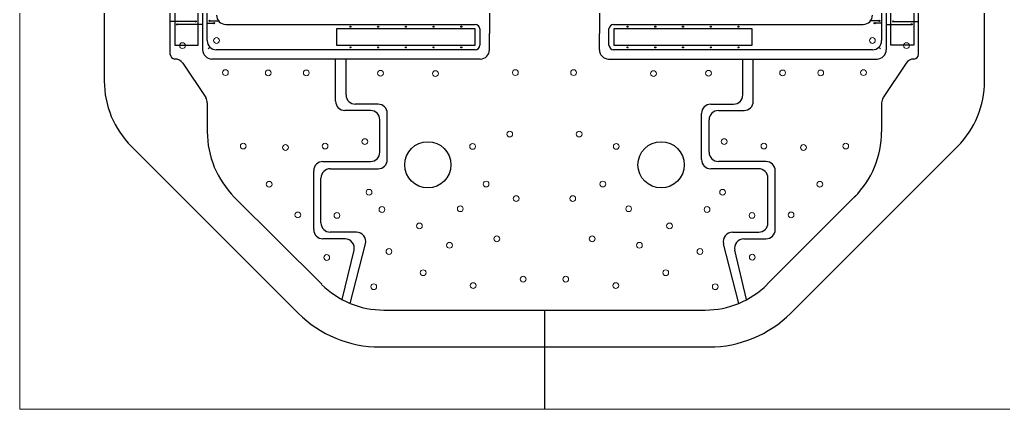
# Model space of a CAD drawing. Header units: millimetres. Extents: x 0 to 40, y 0 to 70.
# Drawn here: x 0 to 21.29, y 0 to 8.44 of the extents above; entities that cross this region are included whole.
import ezdxf

# ---------------------------------------------------------------- set-up
doc = ezdxf.new("R2010")
doc.units = ezdxf.units.MM
for name, color, linetype in [('Al Foil', 2, 'Continuous'), ('Cut Through All', 3, 'Continuous'), ('DEF POINTS', 7, 'Continuous'), ('Expose Silicone', 1, 'Continuous'), ('Metal Tracks', 2, 'Continuous')]:
    doc.layers.add(name, color=color, linetype=linetype)

msp = doc.modelspace()

# ---------------------------------------------------------------- linework, layer by layer
at = {"layer": 'Al Foil', "linetype": 'Continuous', "lineweight": 0}
for p, q in [((0, 0), (0, 70)), ((40, 0), (0, 0))]:
    msp.add_line(p, q, dxfattribs=at)
at = {"layer": 'Al Foil'}
for p, q in [((3.961, 19.721), (3.961, 7.786)), ((4.061, 7.986), (4.061, 19.679)), ((18.661, 19.679), (18.661, 7.986)), ((18.761, 19.721), (18.761, 7.786)), ((3.261, 7.886), (3.261, 18.558)), ((19.461, 7.886), (19.461, 18.558)), ((10.171, 12.955), (10.171, 8.136)), ((12.549, 12.955), (12.549, 8.136)), ((4.061, 8.363), (4.211, 8.363)), ((4.111, 8.413), (4.304, 8.413)), ((4.461, 8.336), (9.861, 8.336)), ((12.858, 8.336), (18.261, 8.336)), ((18.611, 8.413), (18.419, 8.413)), ((18.661, 8.363), (18.511, 8.363)), ((9.961, 8.236), (9.961, 7.886)), ((10.171, 7.786), (10.171, 8.136)), ((12.549, 7.786), (12.549, 8.136)), ((12.758, 7.886), (12.758, 8.236)), ((3.261, 7.686), (3.261, 7.886)), ((19.461, 7.686), (19.461, 7.886)), ((4.12, 7.844), (4.084, 7.809)), ((9.861, 7.786), (4.261, 7.786)), ((18.461, 7.786), (12.858, 7.786)), ((18.603, 7.844), (18.638, 7.809)), ((3.364, 7.586), (3.361, 7.586)), ((3.531, 7.497), (4.028, 6.749)), ((9.971, 7.586), (4.161, 7.586)), ((6.84, 6.671), (6.84, 7.586)), ((7.066, 6.808), (7.066, 7.586)), ((12.749, 7.586), (18.561, 7.586)), ((15.656, 6.808), (15.656, 7.586)), ((15.882, 6.671), (15.882, 7.586)), ((19.192, 7.497), (18.695, 6.749)), ((19.358, 7.586), (19.361, 7.586)), ((4.061, 6.638), (4.061, 6.012)), ((7.759, 6.608), (7.266, 6.608)), ((14.963, 6.608), (15.456, 6.608)), ((18.661, 6.638), (18.661, 6.012)), ((7.596, 6.471), (7.04, 6.471)), ((7.959, 5.409), (7.959, 6.408)), ((14.763, 5.409), (14.763, 6.408)), ((15.126, 6.471), (15.682, 6.471)), ((7.796, 5.567), (7.796, 6.271)), ((14.926, 5.567), (14.926, 6.271)), ((6.565, 5.367), (7.596, 5.367)), ((16.157, 5.367), (15.126, 5.367)), ((6.365, 3.892), (6.365, 5.167)), ((6.723, 5.209), (7.759, 5.209)), ((15.999, 5.209), (14.963, 5.209)), ((16.357, 3.892), (16.357, 5.167)), ((6.523, 4.036), (6.523, 5.009)), ((16.199, 4.036), (16.199, 5.009)), ((4.647, 4.597), (6.538, 2.707)), ((16.185, 2.707), (18.105, 4.627)), ((7.291, 3.836), (6.723, 3.836)), ((15.432, 3.836), (15.999, 3.836)), ((7.044, 3.692), (6.565, 3.692)), ((15.678, 3.692), (16.157, 3.692)), ((6.985, 2.375), (7.239, 3.446)), ((7.154, 2.295), (7.484, 3.587)), ((15.569, 2.295), (15.238, 3.587)), ((15.737, 2.375), (15.484, 3.446)), ((7.881, 2.15), (14.841, 2.15)), ((11.361, 2.15), (11.361, 0))]:
    msp.add_line(p, q, dxfattribs=at)
for centre, radius in [((3.411, 8.336), 0.0125), ((3.811, 8.4), 0.0125), ((4.111, 8.413), 0.0125), ((4.211, 8.363), 0.0125), ((18.511, 8.363), 0.0125), ((18.611, 8.413), 0.0125), ((18.911, 8.4), 0.0125), ((19.311, 8.336), 0.0125), ((7.161, 8.286), 0.0114), ((7.761, 8.286), 0.0114), ((8.361, 8.286), 0.0114), ((8.961, 8.286), 0.0114), ((9.561, 8.286), 0.0114), ((13.161, 8.286), 0.0114), ((13.761, 8.286), 0.0114), ((14.361, 8.286), 0.0114), ((14.961, 8.286), 0.0114), ((15.561, 8.286), 0.0114), ((7.161, 7.836), 0.0114), ((7.761, 7.836), 0.0114), ((8.361, 7.836), 0.0114), ((8.961, 7.836), 0.0114), ((9.561, 7.836), 0.0114), ((13.161, 7.836), 0.0114), ((13.761, 7.836), 0.0114), ((14.361, 7.836), 0.0114), ((14.961, 7.836), 0.0114), ((15.561, 7.836), 0.0114), ((8.836, 5.296), 0.5), ((13.886, 5.296), 0.5)]:
    msp.add_circle(centre, radius, dxfattribs=at)
at = {"layer": 'Al Foil', "linetype": 'Continuous', "lineweight": 0}
for centre in [(3.524, 7.875), (4.261, 7.986), (18.461, 7.986), (19.199, 7.875), (4.454, 7.291), (5.382, 7.284), (6.205, 7.284), (7.811, 7.277), (9.001, 7.27), (10.731, 7.291), (11.991, 7.291), (13.721, 7.27), (14.912, 7.277), (16.517, 7.284), (17.341, 7.284), (18.268, 7.291), (10.609, 5.961), (12.113, 5.961), (4.84, 5.7), (6.611, 5.7), (7.472, 5.798), (9.806, 5.693), (12.916, 5.693), (15.251, 5.798), (16.112, 5.7), (17.883, 5.7), (5.755, 5.67), (16.968, 5.67), (5.401, 4.874), (10.097, 4.879), (12.625, 4.879), (17.322, 4.874), (7.563, 4.701), (15.218, 4.701), (10.749, 4.564), (11.974, 4.564), (6.022, 4.21), (6.869, 4.199), (7.843, 4.326), (9.539, 4.343), (13.184, 4.343), (14.88, 4.326), (15.854, 4.199), (16.7, 4.21), (8.654, 3.971), (14.069, 3.971), (10.33, 3.692), (12.393, 3.692), (7.995, 3.417), (9.306, 3.552), (13.417, 3.552), (14.728, 3.417), (6.648, 3.288), (15.86, 3.295), (8.735, 2.959), (13.987, 2.959), (10.9, 2.819), (11.822, 2.819), (7.665, 2.656), (9.818, 2.68), (12.905, 2.68), (15.058, 2.656)]:
    msp.add_circle(centre, 0.0626, dxfattribs=at)
at = {"layer": 'Al Foil'}
for centre, radius, start, end in [((4.461, 8.536), 0.2, 180, 270), ((18.261, 8.536), 0.2, 270, 0), ((9.861, 8.236), 0.1, 0, 90), ((12.858, 8.236), 0.1, 90, 180), ((4.261, 7.986), 0.2, 180, 270), ((9.861, 7.886), 0.1, 270, 0), ((12.858, 7.886), 0.1, 180, 270), ((18.461, 7.986), 0.2, 270, 0), ((3.361, 7.686), 0.1, 180, 270), ((4.161, 7.786), 0.2, 180, 270), ((9.971, 7.786), 0.2, 270, 0), ((12.749, 7.786), 0.2, 180.0106, 269.9979), ((18.561, 7.786), 0.2, 269.9979, 0), ((19.361, 7.686), 0.1, 270, 0), ((3.364, 7.386), 0.2, 33.6189, 90), ((19.358, 7.386), 0.2, 90, 146.3811), ((3.861, 6.638), 0.2, 0, 33.6189), ((7.04, 6.671), 0.2, 180, 270), ((7.266, 6.808), 0.2, 180, 270), ((7.759, 6.408), 0.2, 360, 90), ((14.963, 6.408), 0.2, 90, 180), ((15.456, 6.808), 0.2, 270, 0), ((15.682, 6.671), 0.2, 270, 0), ((18.861, 6.638), 0.2, 146.3811, 180), ((7.596, 6.271), 0.2, 360, 90), ((15.126, 6.271), 0.2, 90, 180), ((6.061, 6.012), 2, 180, 225), ((16.659, 6.012), 2, 315, 0), ((7.596, 5.567), 0.2, 270, 0), ((15.126, 5.567), 0.2, 180, 270), ((6.565, 5.167), 0.2, 90, 180), ((7.759, 5.409), 0.2, 270, 0), ((14.963, 5.409), 0.2, 180, 270), ((16.157, 5.167), 0.2, 360, 90), ((6.723, 5.009), 0.2, 90, 180), ((15.999, 5.009), 0.2, 360, 90), ((6.565, 3.892), 0.2, 180, 270), ((6.723, 4.036), 0.2, 180, 270), ((7.291, 3.636), 0.2, 345.6584, 90), ((15.432, 3.636), 0.2, 90, 194.3416), ((15.999, 4.036), 0.2, 270, 0), ((16.157, 3.892), 0.2, 270, 0), ((7.044, 3.492), 0.2, 346.7023, 90), ((15.678, 3.492), 0.2, 90, 193.2977), ((7.881, 4.05), 1.9, 225, 270), ((14.841, 4.05), 1.9, 270, 315)]:
    msp.add_arc(centre, radius, start, end, dxfattribs=at)
at = {"layer": 'Cut Through All'}
for p, q in [((1.832, 17.836), (1.832, 7.109)), ((20.89, 7.109), (20.895, 17.836)), ((2.418, 5.695), (6.031, 2.083)), ((16.692, 2.083), (20.305, 5.695)), ((7.798, 1.35), (14.924, 1.35))]:
    msp.add_line(p, q, dxfattribs=at)
for centre in [(8.836, 5.296), (13.886, 5.296)]:
    msp.add_circle(centre, 0.5, dxfattribs=at)
for centre, radius, start, end in [((3.832, 7.109), 2, 180, 225), ((18.89, 7.109), 2, 315, 0), ((7.798, 3.85), 2.5, 225, 270), ((14.924, 3.85), 2.5, 270, 315)]:
    msp.add_arc(centre, radius, start, end, dxfattribs=at)
at = {"layer": 'DEF POINTS', "linetype": 'Continuous', "lineweight": 0}
for p, q in [((0, 0), (0, 70)), ((40, 0), (0, 0))]:
    msp.add_line(p, q, dxfattribs=at)
at = {"layer": 'Expose Silicone'}
for p, q in [((3.361, 17.063), (3.361, 7.886)), ((3.861, 7.886), (3.861, 17.063)), ((18.861, 7.886), (18.861, 17.063)), ((19.361, 17.063), (19.361, 7.886)), ((9.861, 8.236), (6.861, 8.236)), ((6.861, 8.236), (6.861, 7.886)), ((9.861, 7.886), (9.861, 8.236)), ((15.861, 8.236), (12.861, 8.236)), ((12.861, 8.236), (12.861, 7.886)), ((15.861, 7.886), (15.861, 8.236)), ((3.361, 7.886), (3.861, 7.886)), ((6.861, 7.886), (9.861, 7.886)), ((12.861, 7.886), (15.861, 7.886)), ((19.361, 7.886), (18.861, 7.886))]:
    msp.add_line(p, q, dxfattribs=at)
at = {"layer": 'Metal Tracks'}
for p, q in [((3.811, 8.4), (3.261, 8.4)), ((3.961, 8.336), (3.411, 8.336)), ((18.761, 8.336), (19.311, 8.336)), ((18.911, 8.4), (19.461, 8.4))]:
    msp.add_line(p, q, dxfattribs=at)

doc.saveas('drawing.dxf')
